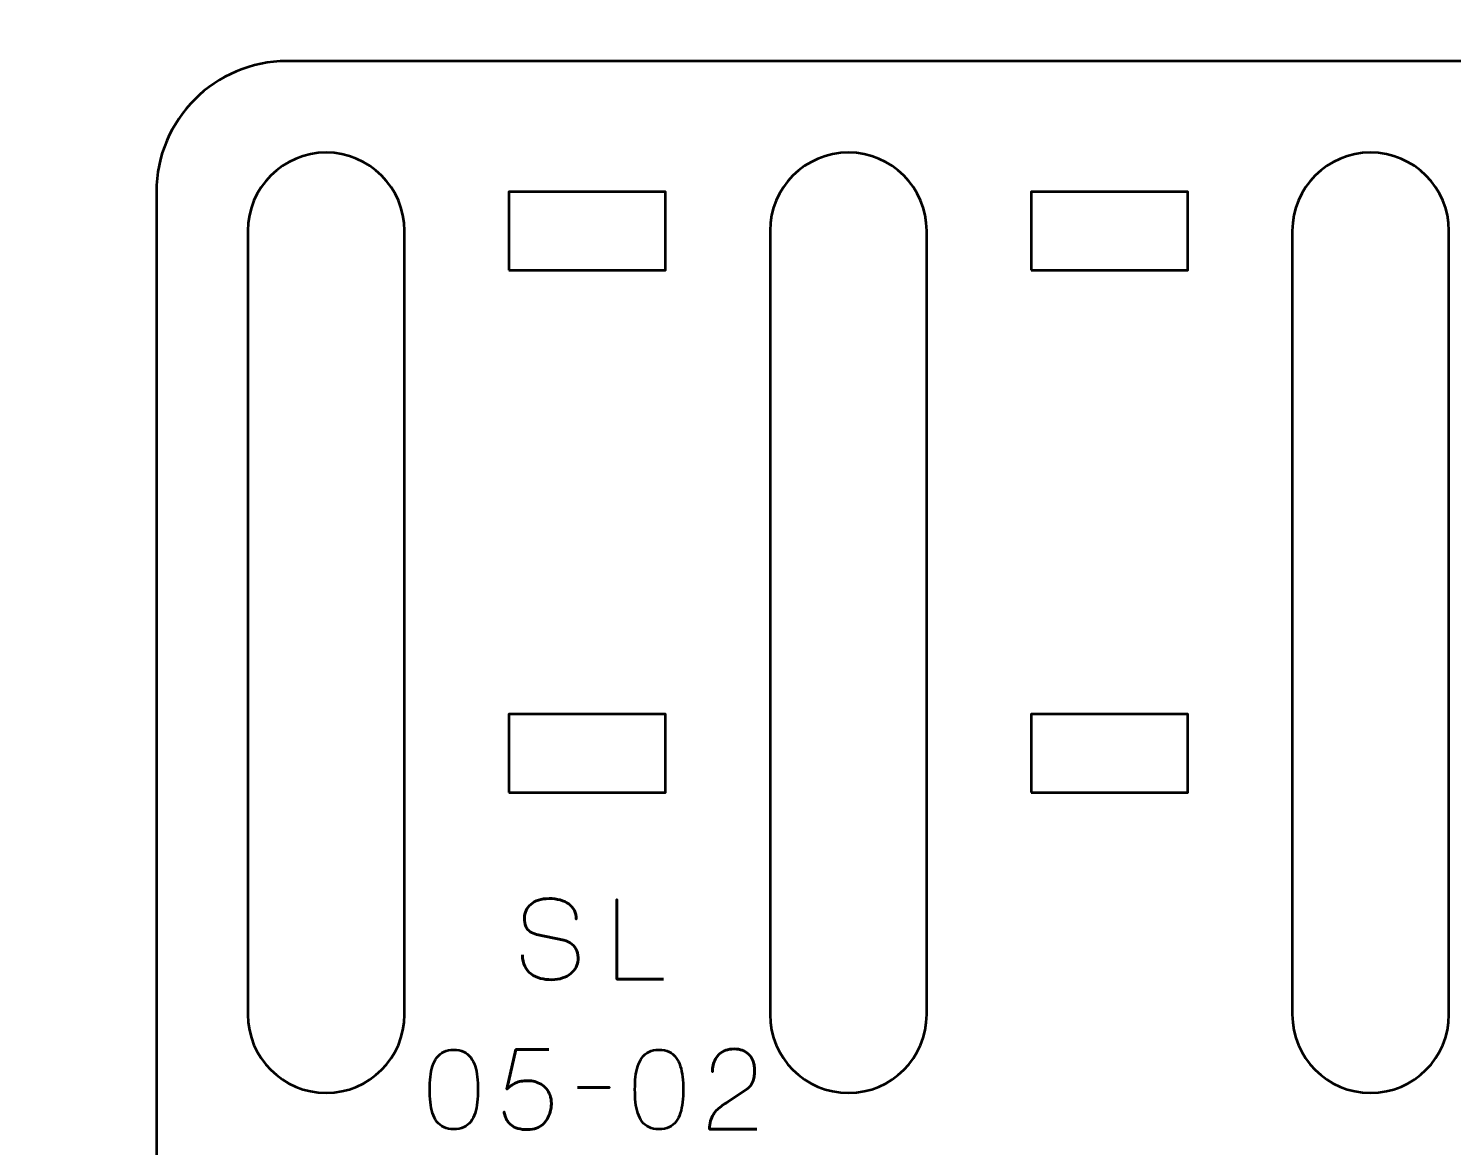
# Model space of a CAD drawing. Header units: centimetres. Extents: x -21 to 0, y -29.7 to 0.
# Drawn here: x -10.39 to -4.93, y -27.16 to -22.87 of the extents above; entities that cross this region are included whole.
import ezdxf

# ---------------------------------------------------------------- set-up
doc = ezdxf.new("R2010")
doc.units = ezdxf.units.CM
doc.header["$MEASUREMENT"] = 0
doc.layers.add('Layer 1', color=7, linetype='Continuous')

msp = doc.modelspace()

# ---------------------------------------------------------------- linework, layer by layer
at = {"layer": 'Layer 1', "lineweight": 53}
for points in [[(-8.55, -23.8), (-7.95, -23.8), (-7.95, -23.5), (-8.55, -23.5), (-8.55, -23.8)], [(-6.55, -23.8), (-5.95, -23.8), (-5.95, -23.5), (-6.55, -23.5), (-6.55, -23.8)], [(-8.55, -25.8), (-7.95, -25.8), (-7.95, -25.5), (-8.55, -25.5), (-8.55, -25.8)], [(-6.55, -25.8), (-5.95, -25.8), (-5.95, -25.5), (-6.55, -25.5), (-6.55, -25.8)]]:
    msp.add_lwpolyline(points, close=True, dxfattribs=at)
at = {"layer": 'Layer 1', "color": 1, "lineweight": 53}
msp.add_open_spline([(-21.00003, -29.19995), (-21.00003, -29.19995), (-21.00003, -0.49992), (-21.00003, -0.49992), (-21.00003, -0.49992), (-21.00003, -0.22295), (-20.77694, 0.00004), (-20.49994, 0.00004), (-20.49994, 0.00004), (-20.49994, 0.00004), (-0.50008, 0.00004), (-0.50008, 0.00004), (-0.50008, 0.00004), (-0.22294, 0.00004), (0.00002, -0.22295), (0.00002, -0.49992), (0.00002, -0.49992), (0.00002, -0.49992), (0.00002, -29.19995), (0.00002, -29.19995), (0.00002, -29.19995), (0.00002, -29.47695), (-0.22294, -29.70004), (-0.50008, -29.70004), (-0.50008, -29.70004), (-0.50008, -29.70004), (-20.49994, -29.70004), (-20.49994, -29.70004), (-20.49994, -29.70004), (-20.77694, -29.70004), (-21.00003, -29.47695), (-21.00003, -29.19995)], degree=3, knots=[0, 0, 0, 0, 0.125, 0.125, 0.125, 0.125, 0.25, 0.25, 0.25, 0.25, 0.375, 0.375, 0.375, 0.375, 0.5, 0.5, 0.5, 0.5, 0.625, 0.625, 0.625, 0.625, 0.75, 0.75, 0.75, 0.75, 0.875, 0.875, 0.875, 0.875, 1, 1, 1, 1], dxfattribs=at)
at = {"layer": 'Layer 1', "color": 3, "lineweight": 53}
msp.add_open_spline([(-9.9, -27.8), (-9.9, -27.8), (-9.9, -23.5), (-9.9, -23.5), (-9.9, -23.5), (-9.9, -23.22391), (-9.67609, -23), (-9.4, -23), (-9.4, -23), (-9.4, -23), (-1.1, -23), (-1.1, -23), (-1.1, -23), (-0.82391, -23), (-0.6, -23.22391), (-0.6, -23.5), (-0.6, -23.5), (-0.6, -23.5), (-0.6, -27.8), (-0.6, -27.8), (-0.6, -27.8), (-0.6, -28.07609), (-0.82391, -28.3), (-1.1, -28.3), (-1.1, -28.3), (-1.1, -28.3), (-9.4, -28.3), (-9.4, -28.3), (-9.4, -28.3), (-9.67609, -28.3), (-9.9, -28.07609), (-9.9, -27.8)], degree=3, knots=[0, 0, 0, 0, 0.125, 0.125, 0.125, 0.125, 0.25, 0.25, 0.25, 0.25, 0.375, 0.375, 0.375, 0.375, 0.5, 0.5, 0.5, 0.5, 0.625, 0.625, 0.625, 0.625, 0.75, 0.75, 0.75, 0.75, 0.875, 0.875, 0.875, 0.875, 1, 1, 1, 1], dxfattribs=at)
at = {"layer": 'Layer 1', "lineweight": 53}
for points in [[(-8.95, -23.65), (-8.95, -23.65), (-8.95, -26.65), (-8.95, -26.65), (-8.95, -26.65), (-8.95, -26.81567), (-9.08433, -26.95), (-9.25, -26.95), (-9.25, -26.95), (-9.41567, -26.95), (-9.55, -26.81567), (-9.55, -26.65), (-9.55, -26.65), (-9.55, -26.65), (-9.55, -23.65), (-9.55, -23.65), (-9.55, -23.65), (-9.55, -23.48433), (-9.41567, -23.35), (-9.25, -23.35), (-9.25, -23.35), (-9.08433, -23.35), (-8.95, -23.48433), (-8.95, -23.65)], [(-6.95, -23.65), (-6.95, -23.65), (-6.95, -26.65), (-6.95, -26.65), (-6.95, -26.65), (-6.95, -26.81567), (-7.08433, -26.95), (-7.25, -26.95), (-7.25, -26.95), (-7.41567, -26.95), (-7.55, -26.81567), (-7.55, -26.65), (-7.55, -26.65), (-7.55, -26.65), (-7.55, -23.65), (-7.55, -23.65), (-7.55, -23.65), (-7.55, -23.48433), (-7.41567, -23.35), (-7.25, -23.35), (-7.25, -23.35), (-7.08433, -23.35), (-6.95, -23.48433), (-6.95, -23.65)], [(-4.95, -23.65), (-4.95, -23.65), (-4.95, -26.65), (-4.95, -26.65), (-4.95, -26.65), (-4.95, -26.81567), (-5.08433, -26.95), (-5.25, -26.95), (-5.25, -26.95), (-5.41567, -26.95), (-5.55, -26.81567), (-5.55, -26.65), (-5.55, -26.65), (-5.55, -26.65), (-5.55, -23.65), (-5.55, -23.65), (-5.55, -23.65), (-5.55, -23.48433), (-5.41567, -23.35), (-5.25, -23.35), (-5.25, -23.35), (-5.08433, -23.35), (-4.95, -23.48433), (-4.95, -23.65)]]:
    msp.add_open_spline(points, degree=3, knots=[0, 0, 0, 0, 0.1666667, 0.1666667, 0.1666667, 0.1666667, 0.3333333, 0.3333333, 0.3333333, 0.3333333, 0.5, 0.5, 0.5, 0.5, 0.6666667, 0.6666667, 0.6666667, 0.6666667, 0.8333333, 0.8333333, 0.8333333, 0.8333333, 1, 1, 1, 1], dxfattribs=at)
at = {"layer": 'Layer 1', "color": 5, "lineweight": 53}
for points, knots in [([(-8.49829, -26.42203), (-8.49815, -26.4389), (-8.49519, -26.45336), (-8.48926, -26.46543), (-8.48926, -26.46543), (-8.4834, -26.47742), (-8.47522, -26.48723), (-8.46492, -26.49485), (-8.46492, -26.49485), (-8.45455, -26.5024), (-8.44262, -26.50797), (-8.42915, -26.51157), (-8.42915, -26.51157), (-8.41574, -26.5151), (-8.40135, -26.51686), (-8.38611, -26.51686), (-8.38611, -26.51686), (-8.37073, -26.51679), (-8.3569, -26.51453), (-8.34455, -26.51023), (-8.34455, -26.51023), (-8.33227, -26.50592), (-8.32176, -26.50014), (-8.31294, -26.49287), (-8.31294, -26.49287), (-8.30419, -26.4856), (-8.29742, -26.47749), (-8.29262, -26.46846), (-8.29262, -26.46846), (-8.28782, -26.45943), (-8.28528, -26.45019), (-8.28493, -26.44066), (-8.28493, -26.44066), (-8.28451, -26.42817), (-8.28634, -26.41674), (-8.29036, -26.40644), (-8.29036, -26.40644), (-8.29439, -26.39614), (-8.3006, -26.38753), (-8.30899, -26.38048), (-8.30899, -26.38048), (-8.31732, -26.37342), (-8.32783, -26.36848), (-8.34039, -26.36573), (-8.34039, -26.36573), (-8.34039, -26.36573), (-8.4441, -26.34329), (-8.4441, -26.34329), (-8.4441, -26.34329), (-8.45384, -26.34125), (-8.46224, -26.33779), (-8.46915, -26.33299), (-8.46915, -26.33299), (-8.47607, -26.32813), (-8.48143, -26.32142), (-8.4851, -26.31281), (-8.4851, -26.31281), (-8.48877, -26.30428), (-8.49067, -26.29341), (-8.49067, -26.28022), (-8.49067, -26.28022), (-8.49067, -26.2702), (-8.48862, -26.26075), (-8.48446, -26.25186), (-8.48446, -26.25186), (-8.48037, -26.24297), (-8.4743, -26.23513), (-8.46633, -26.22822), (-8.46633, -26.22822), (-8.45836, -26.22138), (-8.44848, -26.21601), (-8.43677, -26.21213), (-8.43677, -26.21213), (-8.42498, -26.20818), (-8.41151, -26.20621), (-8.39627, -26.20614), (-8.39627, -26.20614), (-8.38096, -26.20614), (-8.36692, -26.2079), (-8.35408, -26.21143), (-8.35408, -26.21143), (-8.34131, -26.21496), (-8.33023, -26.22004), (-8.32092, -26.22681), (-8.32092, -26.22681), (-8.3116, -26.23358), (-8.30441, -26.24191), (-8.29947, -26.25164), (-8.29947, -26.25164), (-8.29453, -26.26145), (-8.2922, -26.27267), (-8.29255, -26.2853), (-8.29255, -26.2853), (-8.2922, -26.27267), (-8.29453, -26.26145), (-8.29947, -26.25164), (-8.29947, -26.25164), (-8.30441, -26.24191), (-8.3116, -26.23358), (-8.32092, -26.22681), (-8.32092, -26.22681), (-8.33023, -26.22004), (-8.34131, -26.21496), (-8.35408, -26.21143), (-8.35408, -26.21143), (-8.36692, -26.2079), (-8.38096, -26.20614), (-8.39627, -26.20614), (-8.39627, -26.20614), (-8.41151, -26.20621), (-8.42498, -26.20818), (-8.43677, -26.21213), (-8.43677, -26.21213), (-8.44848, -26.21601), (-8.45836, -26.22138), (-8.46633, -26.22822), (-8.46633, -26.22822), (-8.4743, -26.23513), (-8.48037, -26.24297), (-8.48446, -26.25186), (-8.48446, -26.25186), (-8.48862, -26.26075), (-8.49067, -26.2702), (-8.49067, -26.28022), (-8.49067, -26.28022), (-8.49067, -26.29341), (-8.48884, -26.30428), (-8.48531, -26.31274), (-8.48531, -26.31274), (-8.48171, -26.32128), (-8.47642, -26.32791), (-8.4695, -26.33278), (-8.4695, -26.33278), (-8.46259, -26.33758), (-8.45412, -26.34111), (-8.4441, -26.34329), (-8.4441, -26.34329), (-8.4441, -26.34329), (-8.34039, -26.36573), (-8.34039, -26.36573), (-8.34039, -26.36573), (-8.32755, -26.36848), (-8.31696, -26.37342), (-8.30864, -26.38048), (-8.30864, -26.38048), (-8.30024, -26.38753), (-8.2941, -26.39614), (-8.29015, -26.40644), (-8.29015, -26.40644), (-8.28627, -26.41674), (-8.28451, -26.42817), (-8.28493, -26.44066), (-8.28493, -26.44066), (-8.28528, -26.45019), (-8.28782, -26.45943), (-8.29262, -26.46846), (-8.29262, -26.46846), (-8.29742, -26.47749), (-8.30419, -26.4856), (-8.31294, -26.49287), (-8.31294, -26.49287), (-8.32176, -26.50014), (-8.33227, -26.50592), (-8.34455, -26.51023), (-8.34455, -26.51023), (-8.3569, -26.51453), (-8.37073, -26.51679), (-8.38611, -26.51686), (-8.38611, -26.51686), (-8.40135, -26.51686), (-8.41574, -26.5151), (-8.42915, -26.51157), (-8.42915, -26.51157), (-8.44262, -26.50797), (-8.45455, -26.5024), (-8.46492, -26.49485), (-8.46492, -26.49485), (-8.47522, -26.48723), (-8.4834, -26.47742), (-8.48926, -26.46543), (-8.48926, -26.46543), (-8.49519, -26.45336), (-8.49815, -26.4389), (-8.49829, -26.42203)], [0, 0, 0, 0, 0.0217391, 0.0217391, 0.0217391, 0.0217391, 0.0434783, 0.0434783, 0.0434783, 0.0434783, 0.0652174, 0.0652174, 0.0652174, 0.0652174, 0.0869565, 0.0869565, 0.0869565, 0.0869565, 0.1086957, 0.1086957, 0.1086957, 0.1086957, 0.1304348, 0.1304348, 0.1304348, 0.1304348, 0.1521739, 0.1521739, 0.1521739, 0.1521739, 0.173913, 0.173913, 0.173913, 0.173913, 0.1956522, 0.1956522, 0.1956522, 0.1956522, 0.2173913, 0.2173913, 0.2173913, 0.2173913, 0.2391304, 0.2391304, 0.2391304, 0.2391304, 0.2608696, 0.2608696, 0.2608696, 0.2608696, 0.2826087, 0.2826087, 0.2826087, 0.2826087, 0.3043478, 0.3043478, 0.3043478, 0.3043478, 0.326087, 0.326087, 0.326087, 0.326087, 0.3478261, 0.3478261, 0.3478261, 0.3478261, 0.3695652, 0.3695652, 0.3695652, 0.3695652, 0.3913043, 0.3913043, 0.3913043, 0.3913043, 0.4130435, 0.4130435, 0.4130435, 0.4130435, 0.4347826, 0.4347826, 0.4347826, 0.4347826, 0.4565217, 0.4565217, 0.4565217, 0.4565217, 0.4782609, 0.4782609, 0.4782609, 0.4782609, 0.5, 0.5, 0.5, 0.5, 0.5217391, 0.5217391, 0.5217391, 0.5217391, 0.5434783, 0.5434783, 0.5434783, 0.5434783, 0.5652174, 0.5652174, 0.5652174, 0.5652174, 0.5869565, 0.5869565, 0.5869565, 0.5869565, 0.6086957, 0.6086957, 0.6086957, 0.6086957, 0.6304348, 0.6304348, 0.6304348, 0.6304348, 0.6521739, 0.6521739, 0.6521739, 0.6521739, 0.673913, 0.673913, 0.673913, 0.673913, 0.6956522, 0.6956522, 0.6956522, 0.6956522, 0.7173913, 0.7173913, 0.7173913, 0.7173913, 0.7391304, 0.7391304, 0.7391304, 0.7391304, 0.7608696, 0.7608696, 0.7608696, 0.7608696, 0.7826087, 0.7826087, 0.7826087, 0.7826087, 0.8043478, 0.8043478, 0.8043478, 0.8043478, 0.826087, 0.826087, 0.826087, 0.826087, 0.8478261, 0.8478261, 0.8478261, 0.8478261, 0.8695652, 0.8695652, 0.8695652, 0.8695652, 0.8913043, 0.8913043, 0.8913043, 0.8913043, 0.9130435, 0.9130435, 0.9130435, 0.9130435, 0.9347826, 0.9347826, 0.9347826, 0.9347826, 0.9565217, 0.9565217, 0.9565217, 0.9565217, 0.9782609, 0.9782609, 0.9782609, 0.9782609, 1, 1, 1, 1]), ([(-7.95812, -26.51432), (-7.95812, -26.51432), (-8.13634, -26.51432), (-8.13634, -26.51432), (-8.13634, -26.51432), (-8.13634, -26.51432), (-8.13634, -26.2091), (-8.13634, -26.2091), (-8.13634, -26.2091), (-8.13634, -26.2091), (-8.13634, -26.51432), (-8.13634, -26.51432), (-8.13634, -26.51432), (-8.13634, -26.51432), (-7.95812, -26.51432), (-7.95812, -26.51432)], [0, 0, 0, 0, 0.25, 0.25, 0.25, 0.25, 0.5, 0.5, 0.5, 0.5, 0.75, 0.75, 0.75, 0.75, 1, 1, 1, 1]), ([(-8.76117, -27.08963), (-8.74636, -27.08956), (-8.73359, -27.08695), (-8.72293, -27.08187), (-8.72293, -27.08187), (-8.71235, -27.07679), (-8.70353, -27.06952), (-8.69648, -27.06028), (-8.69648, -27.06028), (-8.68949, -27.05097), (-8.68399, -27.03996), (-8.6799, -27.02726), (-8.6799, -27.02726), (-8.67587, -27.01456), (-8.67298, -27.00066), (-8.67136, -26.98542), (-8.67136, -26.98542), (-8.66966, -26.97018), (-8.66882, -26.95416), (-8.66889, -26.93723), (-8.66889, -26.93723), (-8.66882, -26.92037), (-8.66966, -26.90435), (-8.67136, -26.88918), (-8.67136, -26.88918), (-8.67298, -26.87401), (-8.67587, -26.86004), (-8.6799, -26.84734), (-8.6799, -26.84734), (-8.68399, -26.83471), (-8.68949, -26.82371), (-8.69648, -26.81432), (-8.69648, -26.81432), (-8.70353, -26.80501), (-8.71235, -26.79774), (-8.72293, -26.79266), (-8.72293, -26.79266), (-8.73359, -26.78751), (-8.74636, -26.7849), (-8.76117, -26.78483), (-8.76117, -26.78483), (-8.77599, -26.7849), (-8.78876, -26.78751), (-8.79942, -26.79266), (-8.79942, -26.79266), (-8.81, -26.79774), (-8.81882, -26.80501), (-8.82587, -26.81432), (-8.82587, -26.81432), (-8.83286, -26.82371), (-8.83836, -26.83471), (-8.84245, -26.84734), (-8.84245, -26.84734), (-8.84648, -26.86004), (-8.84937, -26.87401), (-8.85099, -26.88918), (-8.85099, -26.88918), (-8.85268, -26.90435), (-8.85353, -26.92037), (-8.85346, -26.93723), (-8.85346, -26.93723), (-8.85353, -26.95416), (-8.85268, -26.97018), (-8.85099, -26.98542), (-8.85099, -26.98542), (-8.84937, -27.00066), (-8.84648, -27.01456), (-8.84245, -27.02726), (-8.84245, -27.02726), (-8.83836, -27.03996), (-8.83286, -27.05097), (-8.82587, -27.06028), (-8.82587, -27.06028), (-8.81882, -27.06952), (-8.81, -27.07679), (-8.79942, -27.08187), (-8.79942, -27.08187), (-8.78876, -27.08695), (-8.77599, -27.08956), (-8.76117, -27.08963)], [0, 0, 0, 0, 0.05, 0.05, 0.05, 0.05, 0.1, 0.1, 0.1, 0.1, 0.15, 0.15, 0.15, 0.15, 0.2, 0.2, 0.2, 0.2, 0.25, 0.25, 0.25, 0.25, 0.3, 0.3, 0.3, 0.3, 0.35, 0.35, 0.35, 0.35, 0.4, 0.4, 0.4, 0.4, 0.45, 0.45, 0.45, 0.45, 0.5, 0.5, 0.5, 0.5, 0.55, 0.55, 0.55, 0.55, 0.6, 0.6, 0.6, 0.6, 0.65, 0.65, 0.65, 0.65, 0.7, 0.7, 0.7, 0.7, 0.75, 0.75, 0.75, 0.75, 0.8, 0.8, 0.8, 0.8, 0.85, 0.85, 0.85, 0.85, 0.9, 0.9, 0.9, 0.9, 0.95, 0.95, 0.95, 0.95, 1, 1, 1, 1]), ([(-8.76117, -27.08963), (-8.74636, -27.08956), (-8.73359, -27.08695), (-8.72293, -27.08187), (-8.72293, -27.08187), (-8.71235, -27.07679), (-8.70353, -27.06952), (-8.69648, -27.06028), (-8.69648, -27.06028), (-8.68949, -27.05097), (-8.68399, -27.03996), (-8.6799, -27.02726), (-8.6799, -27.02726), (-8.67587, -27.01456), (-8.67298, -27.00066), (-8.67136, -26.98542), (-8.67136, -26.98542), (-8.66966, -26.97018), (-8.66882, -26.95416), (-8.66889, -26.93723), (-8.66889, -26.93723), (-8.66882, -26.92037), (-8.66966, -26.90435), (-8.67136, -26.88918), (-8.67136, -26.88918), (-8.67298, -26.87401), (-8.67587, -26.86004), (-8.6799, -26.84734), (-8.6799, -26.84734), (-8.68399, -26.83471), (-8.68949, -26.82371), (-8.69648, -26.81432), (-8.69648, -26.81432), (-8.70353, -26.80501), (-8.71235, -26.79774), (-8.72293, -26.79266), (-8.72293, -26.79266), (-8.73359, -26.78751), (-8.74636, -26.7849), (-8.76117, -26.78483), (-8.76117, -26.78483), (-8.77599, -26.7849), (-8.78876, -26.78751), (-8.79942, -26.79266), (-8.79942, -26.79266), (-8.81, -26.79774), (-8.81882, -26.80501), (-8.82587, -26.81432), (-8.82587, -26.81432), (-8.83286, -26.82371), (-8.83836, -26.83471), (-8.84245, -26.84734), (-8.84245, -26.84734), (-8.84648, -26.86004), (-8.84937, -26.87401), (-8.85099, -26.88918), (-8.85099, -26.88918), (-8.85268, -26.90435), (-8.85353, -26.92037), (-8.85346, -26.93723), (-8.85346, -26.93723), (-8.85353, -26.95416), (-8.85268, -26.97018), (-8.85099, -26.98542), (-8.85099, -26.98542), (-8.84937, -27.00066), (-8.84648, -27.01456), (-8.84245, -27.02726), (-8.84245, -27.02726), (-8.83836, -27.03996), (-8.83286, -27.05097), (-8.82587, -27.06028), (-8.82587, -27.06028), (-8.81882, -27.06952), (-8.81, -27.07679), (-8.79942, -27.08187), (-8.79942, -27.08187), (-8.78876, -27.08695), (-8.77599, -27.08956), (-8.76117, -27.08963)], [0, 0, 0, 0, 0.05, 0.05, 0.05, 0.05, 0.1, 0.1, 0.1, 0.1, 0.15, 0.15, 0.15, 0.15, 0.2, 0.2, 0.2, 0.2, 0.25, 0.25, 0.25, 0.25, 0.3, 0.3, 0.3, 0.3, 0.35, 0.35, 0.35, 0.35, 0.4, 0.4, 0.4, 0.4, 0.45, 0.45, 0.45, 0.45, 0.5, 0.5, 0.5, 0.5, 0.55, 0.55, 0.55, 0.55, 0.6, 0.6, 0.6, 0.6, 0.65, 0.65, 0.65, 0.65, 0.7, 0.7, 0.7, 0.7, 0.75, 0.75, 0.75, 0.75, 0.8, 0.8, 0.8, 0.8, 0.85, 0.85, 0.85, 0.85, 0.9, 0.9, 0.9, 0.9, 0.95, 0.95, 0.95, 0.95, 1, 1, 1, 1]), ([(-8.39711, -26.78441), (-8.39711, -26.78441), (-8.52411, -26.78441), (-8.52411, -26.78441), (-8.52411, -26.78441), (-8.52411, -26.78441), (-8.55798, -26.93596), (-8.55798, -26.93596), (-8.55798, -26.93596), (-8.55205, -26.93088), (-8.54641, -26.9263), (-8.54097, -26.92227), (-8.54097, -26.92227), (-8.53561, -26.91825), (-8.52997, -26.91487), (-8.52397, -26.91204), (-8.52397, -26.91204), (-8.51804, -26.90922), (-8.51127, -26.9071), (-8.50365, -26.90562), (-8.50365, -26.90562), (-8.4961, -26.90414), (-8.48707, -26.90336), (-8.4767, -26.90336), (-8.4767, -26.90336), (-8.46823, -26.90336), (-8.45976, -26.90449), (-8.4513, -26.90682), (-8.4513, -26.90682), (-8.44283, -26.90908), (-8.43479, -26.91254), (-8.42717, -26.91712), (-8.42717, -26.91712), (-8.41948, -26.92178), (-8.4127, -26.92757), (-8.40678, -26.93455), (-8.40678, -26.93455), (-8.40078, -26.94154), (-8.39605, -26.94972), (-8.39267, -26.9591), (-8.39267, -26.9591), (-8.38921, -26.96849), (-8.38745, -26.97914), (-8.38738, -26.99099), (-8.38738, -26.99099), (-8.3873, -26.99537), (-8.3878, -27.00087), (-8.38879, -27.00736), (-8.38879, -27.00736), (-8.3897, -27.01385), (-8.3914, -27.02091), (-8.3938, -27.02839), (-8.3938, -27.02839), (-8.39619, -27.03587), (-8.39958, -27.04328), (-8.40388, -27.05061), (-8.40388, -27.05061), (-8.40819, -27.05795), (-8.41369, -27.06465), (-8.42032, -27.07072), (-8.42032, -27.07072), (-8.42696, -27.07679), (-8.435, -27.08166), (-8.44438, -27.08533), (-8.44438, -27.08533), (-8.45384, -27.08892), (-8.46492, -27.09083), (-8.47754, -27.0909), (-8.47754, -27.0909), (-8.49264, -27.09083), (-8.50534, -27.08921), (-8.51564, -27.08617), (-8.51564, -27.08617), (-8.52595, -27.08307), (-8.53434, -27.07905), (-8.54083, -27.07397), (-8.54083, -27.07397), (-8.54739, -27.06889), (-8.55247, -27.06331), (-8.55614, -27.05725), (-8.55614, -27.05725), (-8.55981, -27.05118), (-8.56256, -27.04511), (-8.5644, -27.03904), (-8.5644, -27.03904), (-8.56623, -27.03297), (-8.56764, -27.0274), (-8.56856, -27.02232), (-8.56856, -27.02232), (-8.56764, -27.0274), (-8.56623, -27.03297), (-8.5644, -27.03904), (-8.5644, -27.03904), (-8.56256, -27.04511), (-8.55981, -27.05118), (-8.55614, -27.05725), (-8.55614, -27.05725), (-8.55247, -27.06331), (-8.54739, -27.06889), (-8.54083, -27.07397), (-8.54083, -27.07397), (-8.53434, -27.07905), (-8.52595, -27.08307), (-8.51564, -27.08617), (-8.51564, -27.08617), (-8.50534, -27.08921), (-8.49264, -27.09083), (-8.47754, -27.0909), (-8.47754, -27.0909), (-8.46492, -27.09083), (-8.45384, -27.08892), (-8.44438, -27.08533), (-8.44438, -27.08533), (-8.435, -27.08166), (-8.42696, -27.07679), (-8.42032, -27.07072), (-8.42032, -27.07072), (-8.41369, -27.06465), (-8.40819, -27.05795), (-8.40388, -27.05061), (-8.40388, -27.05061), (-8.39958, -27.04328), (-8.39619, -27.03587), (-8.3938, -27.02839), (-8.3938, -27.02839), (-8.3914, -27.02091), (-8.3897, -27.01385), (-8.38879, -27.00736), (-8.38879, -27.00736), (-8.3878, -27.00087), (-8.3873, -26.99537), (-8.38738, -26.99099), (-8.38738, -26.99099), (-8.38745, -26.97914), (-8.38921, -26.96849), (-8.39267, -26.9591), (-8.39267, -26.9591), (-8.39605, -26.94972), (-8.40078, -26.94154), (-8.40678, -26.93455), (-8.40678, -26.93455), (-8.4127, -26.92757), (-8.41948, -26.92178), (-8.42717, -26.91712), (-8.42717, -26.91712), (-8.43479, -26.91254), (-8.44283, -26.90908), (-8.4513, -26.90682), (-8.4513, -26.90682), (-8.45976, -26.90449), (-8.46823, -26.90336), (-8.4767, -26.90336), (-8.4767, -26.90336), (-8.48707, -26.90336), (-8.4961, -26.90414), (-8.50365, -26.90562), (-8.50365, -26.90562), (-8.51127, -26.9071), (-8.51804, -26.90922), (-8.52397, -26.91204), (-8.52397, -26.91204), (-8.52997, -26.91487), (-8.53561, -26.91825), (-8.54097, -26.92227), (-8.54097, -26.92227), (-8.54641, -26.9263), (-8.55205, -26.93088), (-8.55798, -26.93596), (-8.55798, -26.93596), (-8.55798, -26.93596), (-8.52411, -26.78441), (-8.52411, -26.78441), (-8.52411, -26.78441), (-8.52411, -26.78441), (-8.39711, -26.78441), (-8.39711, -26.78441)], [0, 0, 0, 0, 0.0227273, 0.0227273, 0.0227273, 0.0227273, 0.0454545, 0.0454545, 0.0454545, 0.0454545, 0.0681818, 0.0681818, 0.0681818, 0.0681818, 0.0909091, 0.0909091, 0.0909091, 0.0909091, 0.1136364, 0.1136364, 0.1136364, 0.1136364, 0.1363636, 0.1363636, 0.1363636, 0.1363636, 0.1590909, 0.1590909, 0.1590909, 0.1590909, 0.1818182, 0.1818182, 0.1818182, 0.1818182, 0.2045455, 0.2045455, 0.2045455, 0.2045455, 0.2272727, 0.2272727, 0.2272727, 0.2272727, 0.25, 0.25, 0.25, 0.25, 0.2727273, 0.2727273, 0.2727273, 0.2727273, 0.2954545, 0.2954545, 0.2954545, 0.2954545, 0.3181818, 0.3181818, 0.3181818, 0.3181818, 0.3409091, 0.3409091, 0.3409091, 0.3409091, 0.3636364, 0.3636364, 0.3636364, 0.3636364, 0.3863636, 0.3863636, 0.3863636, 0.3863636, 0.4090909, 0.4090909, 0.4090909, 0.4090909, 0.4318182, 0.4318182, 0.4318182, 0.4318182, 0.4545455, 0.4545455, 0.4545455, 0.4545455, 0.4772727, 0.4772727, 0.4772727, 0.4772727, 0.5, 0.5, 0.5, 0.5, 0.5227273, 0.5227273, 0.5227273, 0.5227273, 0.5454545, 0.5454545, 0.5454545, 0.5454545, 0.5681818, 0.5681818, 0.5681818, 0.5681818, 0.5909091, 0.5909091, 0.5909091, 0.5909091, 0.6136364, 0.6136364, 0.6136364, 0.6136364, 0.6363636, 0.6363636, 0.6363636, 0.6363636, 0.6590909, 0.6590909, 0.6590909, 0.6590909, 0.6818182, 0.6818182, 0.6818182, 0.6818182, 0.7045455, 0.7045455, 0.7045455, 0.7045455, 0.7272727, 0.7272727, 0.7272727, 0.7272727, 0.75, 0.75, 0.75, 0.75, 0.7727273, 0.7727273, 0.7727273, 0.7727273, 0.7954545, 0.7954545, 0.7954545, 0.7954545, 0.8181818, 0.8181818, 0.8181818, 0.8181818, 0.8409091, 0.8409091, 0.8409091, 0.8409091, 0.8636364, 0.8636364, 0.8636364, 0.8636364, 0.8863636, 0.8863636, 0.8863636, 0.8863636, 0.9090909, 0.9090909, 0.9090909, 0.9090909, 0.9318182, 0.9318182, 0.9318182, 0.9318182, 0.9545455, 0.9545455, 0.9545455, 0.9545455, 0.9772727, 0.9772727, 0.9772727, 0.9772727, 1, 1, 1, 1]), ([(-7.97505, -27.08963), (-7.96024, -27.08956), (-7.94747, -27.08695), (-7.93681, -27.08187), (-7.93681, -27.08187), (-7.92623, -27.07679), (-7.91741, -27.06952), (-7.91036, -27.06028), (-7.91036, -27.06028), (-7.90337, -27.05097), (-7.89787, -27.03996), (-7.89378, -27.02726), (-7.89378, -27.02726), (-7.88975, -27.01456), (-7.88686, -27.00066), (-7.88524, -26.98542), (-7.88524, -26.98542), (-7.88354, -26.97018), (-7.8827, -26.95416), (-7.88277, -26.93723), (-7.88277, -26.93723), (-7.8827, -26.92037), (-7.88354, -26.90435), (-7.88524, -26.88918), (-7.88524, -26.88918), (-7.88686, -26.87401), (-7.88975, -26.86004), (-7.89378, -26.84734), (-7.89378, -26.84734), (-7.89787, -26.83471), (-7.90337, -26.82371), (-7.91036, -26.81432), (-7.91036, -26.81432), (-7.91741, -26.80501), (-7.92623, -26.79774), (-7.93681, -26.79266), (-7.93681, -26.79266), (-7.94747, -26.78751), (-7.96024, -26.7849), (-7.97505, -26.78483), (-7.97505, -26.78483), (-7.98987, -26.7849), (-8.00264, -26.78751), (-8.0133, -26.79266), (-8.0133, -26.79266), (-8.02388, -26.79774), (-8.0327, -26.80501), (-8.03975, -26.81432), (-8.03975, -26.81432), (-8.04674, -26.82371), (-8.05224, -26.83471), (-8.05633, -26.84734), (-8.05633, -26.84734), (-8.06036, -26.86004), (-8.06325, -26.87401), (-8.06487, -26.88918), (-8.06487, -26.88918), (-8.06656, -26.90435), (-8.06741, -26.92037), (-8.06734, -26.93723), (-8.06734, -26.93723), (-8.06741, -26.95416), (-8.06656, -26.97018), (-8.06487, -26.98542), (-8.06487, -26.98542), (-8.06325, -27.00066), (-8.06036, -27.01456), (-8.05633, -27.02726), (-8.05633, -27.02726), (-8.05224, -27.03996), (-8.04674, -27.05097), (-8.03975, -27.06028), (-8.03975, -27.06028), (-8.0327, -27.06952), (-8.02388, -27.07679), (-8.0133, -27.08187), (-8.0133, -27.08187), (-8.00264, -27.08695), (-7.98987, -27.08956), (-7.97505, -27.08963)], [0, 0, 0, 0, 0.05, 0.05, 0.05, 0.05, 0.1, 0.1, 0.1, 0.1, 0.15, 0.15, 0.15, 0.15, 0.2, 0.2, 0.2, 0.2, 0.25, 0.25, 0.25, 0.25, 0.3, 0.3, 0.3, 0.3, 0.35, 0.35, 0.35, 0.35, 0.4, 0.4, 0.4, 0.4, 0.45, 0.45, 0.45, 0.45, 0.5, 0.5, 0.5, 0.5, 0.55, 0.55, 0.55, 0.55, 0.6, 0.6, 0.6, 0.6, 0.65, 0.65, 0.65, 0.65, 0.7, 0.7, 0.7, 0.7, 0.75, 0.75, 0.75, 0.75, 0.8, 0.8, 0.8, 0.8, 0.85, 0.85, 0.85, 0.85, 0.9, 0.9, 0.9, 0.9, 0.95, 0.95, 0.95, 0.95, 1, 1, 1, 1]), ([(-7.97505, -27.08963), (-7.96024, -27.08956), (-7.94747, -27.08695), (-7.93681, -27.08187), (-7.93681, -27.08187), (-7.92623, -27.07679), (-7.91741, -27.06952), (-7.91036, -27.06028), (-7.91036, -27.06028), (-7.90337, -27.05097), (-7.89787, -27.03996), (-7.89378, -27.02726), (-7.89378, -27.02726), (-7.88975, -27.01456), (-7.88686, -27.00066), (-7.88524, -26.98542), (-7.88524, -26.98542), (-7.88354, -26.97018), (-7.8827, -26.95416), (-7.88277, -26.93723), (-7.88277, -26.93723), (-7.8827, -26.92037), (-7.88354, -26.90435), (-7.88524, -26.88918), (-7.88524, -26.88918), (-7.88686, -26.87401), (-7.88975, -26.86004), (-7.89378, -26.84734), (-7.89378, -26.84734), (-7.89787, -26.83471), (-7.90337, -26.82371), (-7.91036, -26.81432), (-7.91036, -26.81432), (-7.91741, -26.80501), (-7.92623, -26.79774), (-7.93681, -26.79266), (-7.93681, -26.79266), (-7.94747, -26.78751), (-7.96024, -26.7849), (-7.97505, -26.78483), (-7.97505, -26.78483), (-7.98987, -26.7849), (-8.00264, -26.78751), (-8.0133, -26.79266), (-8.0133, -26.79266), (-8.02388, -26.79774), (-8.0327, -26.80501), (-8.03975, -26.81432), (-8.03975, -26.81432), (-8.04674, -26.82371), (-8.05224, -26.83471), (-8.05633, -26.84734), (-8.05633, -26.84734), (-8.06036, -26.86004), (-8.06325, -26.87401), (-8.06487, -26.88918), (-8.06487, -26.88918), (-8.06656, -26.90435), (-8.06741, -26.92037), (-8.06734, -26.93723), (-8.06734, -26.93723), (-8.06741, -26.95416), (-8.06656, -26.97018), (-8.06487, -26.98542), (-8.06487, -26.98542), (-8.06325, -27.00066), (-8.06036, -27.01456), (-8.05633, -27.02726), (-8.05633, -27.02726), (-8.05224, -27.03996), (-8.04674, -27.05097), (-8.03975, -27.06028), (-8.03975, -27.06028), (-8.0327, -27.06952), (-8.02388, -27.07679), (-8.0133, -27.08187), (-8.0133, -27.08187), (-8.00264, -27.08695), (-7.98987, -27.08956), (-7.97505, -27.08963)], [0, 0, 0, 0, 0.05, 0.05, 0.05, 0.05, 0.1, 0.1, 0.1, 0.1, 0.15, 0.15, 0.15, 0.15, 0.2, 0.2, 0.2, 0.2, 0.25, 0.25, 0.25, 0.25, 0.3, 0.3, 0.3, 0.3, 0.35, 0.35, 0.35, 0.35, 0.4, 0.4, 0.4, 0.4, 0.45, 0.45, 0.45, 0.45, 0.5, 0.5, 0.5, 0.5, 0.55, 0.55, 0.55, 0.55, 0.6, 0.6, 0.6, 0.6, 0.65, 0.65, 0.65, 0.65, 0.7, 0.7, 0.7, 0.7, 0.75, 0.75, 0.75, 0.75, 0.8, 0.8, 0.8, 0.8, 0.85, 0.85, 0.85, 0.85, 0.9, 0.9, 0.9, 0.9, 0.95, 0.95, 0.95, 0.95, 1, 1, 1, 1]), ([(-7.60083, -27.08963), (-7.60083, -27.08963), (-7.78244, -27.08963), (-7.78244, -27.08963), (-7.78244, -27.08963), (-7.78209, -27.07735), (-7.78054, -27.06649), (-7.77792, -27.05717), (-7.77792, -27.05717), (-7.77524, -27.04786), (-7.77165, -27.03968), (-7.7672, -27.03262), (-7.7672, -27.03262), (-7.76268, -27.02557), (-7.75753, -27.01929), (-7.75168, -27.01378), (-7.75168, -27.01378), (-7.74582, -27.00821), (-7.73954, -27.00313), (-7.73277, -26.99833), (-7.73277, -26.99833), (-7.726, -26.9936), (-7.71901, -26.98888), (-7.71174, -26.98422), (-7.71174, -26.98422), (-7.71174, -26.98422), (-7.63935, -26.93596), (-7.63935, -26.93596), (-7.63935, -26.93596), (-7.63195, -26.93074), (-7.62616, -26.92503), (-7.62207, -26.91889), (-7.62207, -26.91889), (-7.61791, -26.91275), (-7.61501, -26.90626), (-7.61325, -26.89941), (-7.61325, -26.89941), (-7.61156, -26.89264), (-7.6105, -26.88566), (-7.61015, -26.8786), (-7.61015, -26.8786), (-7.60979, -26.87147), (-7.60965, -26.86435), (-7.60972, -26.85722), (-7.60972, -26.85722), (-7.60972, -26.85137), (-7.6105, -26.84509), (-7.61205, -26.83831), (-7.61205, -26.83831), (-7.61367, -26.83161), (-7.61621, -26.82491), (-7.61981, -26.81828), (-7.61981, -26.81828), (-7.62341, -26.81164), (-7.62821, -26.80558), (-7.6342, -26.80007), (-7.6342, -26.80007), (-7.6402, -26.79464), (-7.64761, -26.79027), (-7.65643, -26.78695), (-7.65643, -26.78695), (-7.66525, -26.78363), (-7.67562, -26.78194), (-7.68761, -26.78187), (-7.68761, -26.78187), (-7.69968, -26.78194), (-7.71033, -26.78363), (-7.71951, -26.78688), (-7.71951, -26.78688), (-7.72868, -26.79012), (-7.73651, -26.79464), (-7.743, -26.80035), (-7.743, -26.80035), (-7.74949, -26.80607), (-7.75471, -26.8127), (-7.7588, -26.82011), (-7.7588, -26.82011), (-7.7629, -26.82752), (-7.76586, -26.83542), (-7.76776, -26.84375), (-7.76776, -26.84375), (-7.76967, -26.85207), (-7.77059, -26.86054), (-7.77059, -26.86908), (-7.77059, -26.86908), (-7.77059, -26.86054), (-7.76967, -26.85207), (-7.76776, -26.84375), (-7.76776, -26.84375), (-7.76586, -26.83542), (-7.7629, -26.82752), (-7.7588, -26.82011), (-7.7588, -26.82011), (-7.75471, -26.8127), (-7.74949, -26.80607), (-7.743, -26.80035), (-7.743, -26.80035), (-7.73651, -26.79464), (-7.72868, -26.79012), (-7.71951, -26.78688), (-7.71951, -26.78688), (-7.71033, -26.78363), (-7.69968, -26.78194), (-7.68761, -26.78187), (-7.68761, -26.78187), (-7.67562, -26.78194), (-7.66525, -26.78363), (-7.65643, -26.78695), (-7.65643, -26.78695), (-7.64761, -26.79027), (-7.6402, -26.79464), (-7.6342, -26.80007), (-7.6342, -26.80007), (-7.62821, -26.80558), (-7.62341, -26.81164), (-7.61981, -26.81828), (-7.61981, -26.81828), (-7.61621, -26.82491), (-7.61367, -26.83161), (-7.61205, -26.83831), (-7.61205, -26.83831), (-7.6105, -26.84509), (-7.60972, -26.85137), (-7.60972, -26.85722), (-7.60972, -26.85722), (-7.60965, -26.86435), (-7.60979, -26.87147), (-7.61015, -26.8786), (-7.61015, -26.8786), (-7.6105, -26.88566), (-7.61156, -26.89264), (-7.61325, -26.89941), (-7.61325, -26.89941), (-7.61501, -26.90626), (-7.61791, -26.91275), (-7.62207, -26.91889), (-7.62207, -26.91889), (-7.62616, -26.92503), (-7.63195, -26.93074), (-7.63935, -26.93596), (-7.63935, -26.93596), (-7.63935, -26.93596), (-7.71174, -26.98422), (-7.71174, -26.98422), (-7.71174, -26.98422), (-7.71901, -26.98888), (-7.726, -26.9936), (-7.73277, -26.99833), (-7.73277, -26.99833), (-7.73954, -27.00313), (-7.74582, -27.00821), (-7.75168, -27.01378), (-7.75168, -27.01378), (-7.75753, -27.01929), (-7.76268, -27.02557), (-7.7672, -27.03262), (-7.7672, -27.03262), (-7.77165, -27.03968), (-7.77524, -27.04786), (-7.77792, -27.05717), (-7.77792, -27.05717), (-7.78054, -27.06649), (-7.78209, -27.07735), (-7.78244, -27.08963), (-7.78244, -27.08963), (-7.78244, -27.08963), (-7.60083, -27.08963), (-7.60083, -27.08963)], [0, 0, 0, 0, 0.0238095, 0.0238095, 0.0238095, 0.0238095, 0.047619, 0.047619, 0.047619, 0.047619, 0.0714286, 0.0714286, 0.0714286, 0.0714286, 0.0952381, 0.0952381, 0.0952381, 0.0952381, 0.1190476, 0.1190476, 0.1190476, 0.1190476, 0.1428571, 0.1428571, 0.1428571, 0.1428571, 0.1666667, 0.1666667, 0.1666667, 0.1666667, 0.1904762, 0.1904762, 0.1904762, 0.1904762, 0.2142857, 0.2142857, 0.2142857, 0.2142857, 0.2380952, 0.2380952, 0.2380952, 0.2380952, 0.2619048, 0.2619048, 0.2619048, 0.2619048, 0.2857143, 0.2857143, 0.2857143, 0.2857143, 0.3095238, 0.3095238, 0.3095238, 0.3095238, 0.3333333, 0.3333333, 0.3333333, 0.3333333, 0.3571429, 0.3571429, 0.3571429, 0.3571429, 0.3809524, 0.3809524, 0.3809524, 0.3809524, 0.4047619, 0.4047619, 0.4047619, 0.4047619, 0.4285714, 0.4285714, 0.4285714, 0.4285714, 0.452381, 0.452381, 0.452381, 0.452381, 0.4761905, 0.4761905, 0.4761905, 0.4761905, 0.5, 0.5, 0.5, 0.5, 0.5238095, 0.5238095, 0.5238095, 0.5238095, 0.547619, 0.547619, 0.547619, 0.547619, 0.5714286, 0.5714286, 0.5714286, 0.5714286, 0.5952381, 0.5952381, 0.5952381, 0.5952381, 0.6190476, 0.6190476, 0.6190476, 0.6190476, 0.6428571, 0.6428571, 0.6428571, 0.6428571, 0.6666667, 0.6666667, 0.6666667, 0.6666667, 0.6904762, 0.6904762, 0.6904762, 0.6904762, 0.7142857, 0.7142857, 0.7142857, 0.7142857, 0.7380952, 0.7380952, 0.7380952, 0.7380952, 0.7619048, 0.7619048, 0.7619048, 0.7619048, 0.7857143, 0.7857143, 0.7857143, 0.7857143, 0.8095238, 0.8095238, 0.8095238, 0.8095238, 0.8333333, 0.8333333, 0.8333333, 0.8333333, 0.8571429, 0.8571429, 0.8571429, 0.8571429, 0.8809524, 0.8809524, 0.8809524, 0.8809524, 0.9047619, 0.9047619, 0.9047619, 0.9047619, 0.9285714, 0.9285714, 0.9285714, 0.9285714, 0.952381, 0.952381, 0.952381, 0.952381, 0.9761905, 0.9761905, 0.9761905, 0.9761905, 1, 1, 1, 1]), ([(-8.28747, -26.93003), (-8.28747, -26.93003), (-8.16428, -26.93003), (-8.16428, -26.93003), (-8.16428, -26.93003), (-8.16428, -26.93003), (-8.28747, -26.93003), (-8.28747, -26.93003)], [0, 0, 0, 0, 0.5, 0.5, 0.5, 0.5, 1, 1, 1, 1])]:
    msp.add_open_spline(points, degree=3, knots=knots, dxfattribs=at)

doc.saveas('drawing.dxf')
